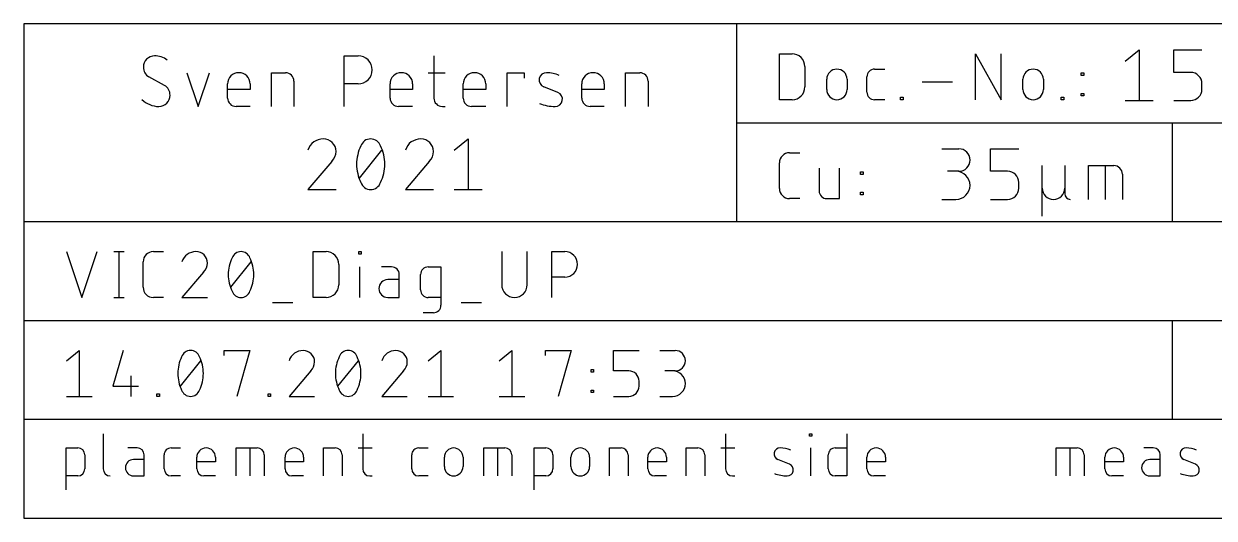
# Model space of a CAD drawing. Extents: x -7.6 to 60.9, y -11.6 to 79.4.
# Drawn here: x 0 to 38.18, y 63.5 to 79.38 of the extents above; entities that cross this region are included whole.
import ezdxf

# ---------------------------------------------------------------- set-up
doc = ezdxf.new("R2010")
doc.units = 0
for name, color, linetype in [('21', 253, 'CONTINUOUS'), ('47', 253, 'CONTINUOUS'), ('48', 6, 'CONTINUOUS')]:
    doc.layers.add(name, color=color, linetype=linetype)

msp = doc.modelspace()

# ---------------------------------------------------------------- linework, layer by layer
at = {"layer": '21'}
for p, q in [((2.5485, 66.2051), (2.5485, 65.0833)), ((10.8694, 66.2051), (10.8694, 65.0833)), ((22.5046, 66.2051), (22.5046, 65.0833)), ((25.2019, 66.1303), (25.2019, 66.2051)), ((25.2019, 66.2051), (25.2767, 66.2051)), ((25.2767, 66.1303), (25.2019, 66.1303)), ((25.2767, 66.2051), (25.2767, 66.1303)), ((26.3968, 66.2051), (26.3968, 64.8589)), ((1.3589, 64.4102), (1.3589, 65.7564)), ((1.3589, 65.7564), (1.7328, 65.7564)), ((3.632, 65.7564), (3.3329, 65.7564)), ((4.725, 65.7564), (5.0241, 65.7564)), ((6.813, 64.8589), (6.813, 65.7564)), ((6.813, 65.7564), (7.4861, 65.7564)), ((7.2617, 64.8589), (7.2617, 65.7564)), ((9.609, 64.8589), (9.609, 65.7564)), ((9.609, 65.7564), (9.983, 65.7564)), ((10.7198, 65.7564), (11.1685, 65.7564)), ((12.6643, 65.7564), (12.9635, 65.7564)), ((14.7524, 64.8589), (14.7524, 65.7564)), ((14.7524, 65.7564), (15.4255, 65.7564)), ((15.2011, 64.8589), (15.2011, 65.7564)), ((16.3706, 64.4102), (16.3706, 65.7564)), ((16.3706, 65.7564), (16.7446, 65.7564)), ((18.7804, 64.8589), (18.7804, 65.7564)), ((18.7804, 65.7564), (19.1543, 65.7564)), ((21.2443, 64.8589), (21.2443, 65.7564)), ((21.2443, 65.7564), (21.6182, 65.7564)), ((22.355, 65.7564), (22.8038, 65.7564)), ((25.2393, 64.8589), (25.2393, 65.7564)), ((26.0229, 65.7564), (26.3968, 65.7564)), ((1.9572, 65.532), (1.9572, 65.0833)), ((3.8564, 65.3824), (3.5199, 65.3824)), ((3.8564, 64.8589), (3.8564, 65.532)), ((4.5006, 65.0833), (4.5006, 65.532)), ((5.5481, 65.0833), (5.5481, 65.4572)), ((6.1464, 65.3076), (5.5481, 65.3076)), ((6.1464, 65.4572), (6.1464, 65.3076)), ((7.7105, 65.532), (7.7105, 64.8589)), ((8.3771, 65.0833), (8.3771, 65.4572)), ((8.9754, 65.3076), (8.3771, 65.3076)), ((8.9754, 65.4572), (8.9754, 65.3076)), ((10.2074, 65.532), (10.2074, 64.8589)), ((12.44, 65.0833), (12.44, 65.532)), ((13.4875, 65.1581), (13.4875, 65.4572)), ((14.0858, 65.4572), (14.0858, 65.1581)), ((15.6498, 65.532), (15.6498, 64.8589)), ((16.969, 65.532), (16.969, 65.0833)), ((17.5484, 65.1581), (17.5484, 65.4572)), ((18.1467, 65.4572), (18.1467, 65.1581)), ((19.3787, 65.532), (19.3787, 64.8589)), ((20.0123, 65.0833), (20.0123, 65.4572)), ((20.6106, 65.3076), (20.0123, 65.3076)), ((20.6106, 65.4572), (20.6106, 65.3076)), ((21.8426, 65.532), (21.8426, 64.8589)), ((24.5594, 65.2328), (24.1854, 65.3824)), ((25.7985, 65.0833), (25.7985, 65.532)), ((27.0391, 65.0833), (27.0391, 65.4572)), ((27.6374, 65.3076), (27.0391, 65.3076)), ((27.6374, 65.4572), (27.6374, 65.3076)), ((1.7328, 64.8589), (1.3589, 64.8589)), ((3.5199, 64.8589), (3.8564, 64.8589)), ((5.0241, 64.8589), (4.725, 64.8589)), ((6.1464, 64.8589), (5.7725, 64.8589)), ((8.9754, 64.8589), (8.6014, 64.8589)), ((11.0937, 64.8589), (11.1685, 64.8589)), ((12.9635, 64.8589), (12.6643, 64.8589)), ((16.7446, 64.8589), (16.3706, 64.8589)), ((20.6106, 64.8589), (20.2367, 64.8589)), ((22.729, 64.8589), (22.8038, 64.8589)), ((26.3968, 64.8589), (26.0229, 64.8589)), ((27.6374, 64.8589), (27.2635, 64.8589))]:
    msp.add_line(p, q, dxfattribs=at)
for centre, radius, start, end in [((1.7328, 65.532), 0.2244, 0, 90), ((3.632, 65.532), 0.2244, 0, 90), ((4.725, 65.532), 0.2244, 89.9992, 180), ((5.8473, 65.4572), 0.2992, 0, 180), ((7.4861, 65.532), 0.2244, 0, 90), ((8.6762, 65.4572), 0.2992, 0, 180), ((9.983, 65.532), 0.2244, 0, 90), ((12.6643, 65.532), 0.2244, 89.9992, 180), ((13.7866, 65.4572), 0.2992, 0, 180), ((15.4255, 65.532), 0.2244, 0, 90), ((16.7446, 65.532), 0.2244, 0, 90), ((17.8475, 65.4572), 0.2992, 0, 180), ((19.1543, 65.532), 0.2244, 0, 90), ((20.3115, 65.4572), 0.2992, 0, 180), ((21.6182, 65.532), 0.2244, 0, 90), ((24.2574, 65.5625), 0.1939, 89.181, 248.1986), ((24.2481, 64.9071), 0.8493, 65.7609, 89.181), ((26.0229, 65.532), 0.2244, 89.9992, 180), ((27.3382, 65.4572), 0.2992, 0, 180), ((3.5199, 65.1207), 0.2618, 90, 270), ((1.7328, 65.0833), 0.2244, 270.0008, 0), ((2.7729, 65.0833), 0.2244, 180, 270), ((4.725, 65.0833), 0.2244, 180, 270), ((5.7725, 65.0833), 0.2244, 180, 270), ((8.6014, 65.0833), 0.2244, 180, 270), ((11.0937, 65.0833), 0.2244, 180, 270), ((12.6643, 65.0833), 0.2244, 180, 270), ((13.7866, 65.1581), 0.2992, 180, 0), ((16.7446, 65.0833), 0.2244, 270.0008, 0), ((17.8475, 65.1581), 0.2992, 180, 0), ((20.2367, 65.0833), 0.2244, 180, 270), ((22.729, 65.0833), 0.2244, 180, 270), ((24.5027, 66.1272), 1.2684, 250.2096, 269.181), ((24.4874, 65.0528), 0.1939, 269.181, 68.1986), ((26.0229, 65.0833), 0.2244, 180, 270), ((27.2635, 65.0833), 0.2244, 180, 270)]:
    msp.add_arc(centre, radius, start, end, dxfattribs=at)
at = {"layer": '47'}
for p, q in [((33.1089, 64.8589), (33.1089, 65.7564)), ((33.1089, 65.7564), (33.782, 65.7564)), ((33.5576, 64.8589), (33.5576, 65.7564)), ((36.2246, 65.7564), (35.9255, 65.7564)), ((34.0064, 65.532), (34.0064, 64.8589)), ((34.673, 65.0833), (34.673, 65.4572)), ((35.2713, 65.3076), (34.673, 65.3076)), ((35.2713, 65.4572), (35.2713, 65.3076)), ((36.449, 65.3824), (36.1125, 65.3824)), ((36.449, 64.8589), (36.449, 65.532)), ((37.5774, 65.2328), (37.2034, 65.3824)), ((35.2713, 64.8589), (34.8973, 64.8589)), ((36.1125, 64.8589), (36.449, 64.8589))]:
    msp.add_line(p, q, dxfattribs=at)
for centre, radius, start, end in [((33.782, 65.532), 0.2244, 0, 90), ((34.9721, 65.4572), 0.2992, 0, 180), ((36.2246, 65.532), 0.2244, 0, 90), ((37.2755, 65.5625), 0.1939, 89.181, 248.1986), ((37.2661, 64.9071), 0.8493, 65.7609, 89.181), ((36.1125, 65.1207), 0.2618, 90, 270), ((34.8973, 65.0833), 0.2244, 180, 270), ((37.5207, 66.1272), 1.2684, 250.2096, 269.181), ((37.5054, 65.0528), 0.1939, 269.181, 68.1986)]:
    msp.add_arc(centre, radius, start, end, dxfattribs=at)
at = {"layer": '48'}
for p, q in [((22.86, 79.375), (0, 79.375)), ((0, 79.375), (0, 73.025)), ((54.61, 79.375), (22.86, 79.375)), ((22.86, 79.375), (22.86, 76.2)), ((10.2705, 76.7207), (10.2705, 78.3463)), ((10.2705, 78.3463), (10.722, 78.3463)), ((13.1521, 78.3463), (13.1521, 76.9916)), ((24.2316, 76.9366), (24.2316, 78.4098)), ((24.2316, 78.4098), (24.6408, 78.4098)), ((30.5248, 76.9366), (30.5248, 78.4098)), ((30.5248, 78.4098), (31.3432, 76.9366)), ((31.3432, 76.9366), (31.3432, 78.4098)), ((35.3187, 78.1756), (35.7703, 78.5368)), ((35.7703, 78.5368), (35.7703, 76.9112)), ((36.8818, 77.8143), (36.8818, 78.5368)), ((36.8818, 78.5368), (37.7849, 78.5368)), ((25.05, 78.0006), (25.05, 77.3458)), ((27.2865, 77.9187), (27.6139, 77.9187)), ((4.5109, 77.398), (4.0142, 77.669)), ((5.2335, 77.8044), (5.5947, 76.7207)), ((5.5947, 76.7207), (5.956, 77.8044)), ((7.9429, 76.7207), (7.9429, 77.8044)), ((7.9429, 77.8044), (8.3944, 77.8044)), ((8.6654, 77.5335), (8.6654, 76.7207)), ((12.9715, 77.8044), (13.5133, 77.8044)), ((15.5065, 76.7207), (15.5065, 77.8044)), ((15.5065, 77.8044), (16.0483, 77.8044)), ((16.0483, 77.8044), (16.0483, 77.6238)), ((19.3016, 76.7207), (19.3016, 77.8044)), ((19.3016, 77.8044), (19.7531, 77.8044)), ((20.0241, 77.5335), (20.0241, 76.7207)), ((25.7505, 77.264), (25.7505, 77.5914)), ((26.4052, 77.5914), (26.4052, 77.264)), ((27.041, 77.1821), (27.041, 77.6732)), ((28.8077, 77.5095), (29.7898, 77.5095)), ((32.0436, 77.264), (32.0436, 77.5914)), ((32.6984, 77.5914), (32.6984, 77.264)), ((33.9158, 77.7141), (33.9158, 77.796)), ((33.9158, 77.796), (33.9976, 77.796)), ((33.9976, 77.7141), (33.9158, 77.7141)), ((33.9976, 77.796), (33.9976, 77.7141)), ((37.4237, 77.8143), (36.8818, 77.8143)), ((6.5361, 76.9916), (6.5361, 77.4432)), ((7.2586, 77.2626), (6.5361, 77.2626)), ((7.2586, 77.4432), (7.2586, 77.2626)), ((10.722, 77.4432), (10.2705, 77.4432)), ((11.7465, 76.9916), (11.7465, 77.4432)), ((12.469, 77.2626), (11.7465, 77.2626)), ((12.469, 77.4432), (12.469, 77.2626)), ((14.0912, 76.9916), (14.0912, 77.4432)), ((14.8136, 77.2626), (14.0912, 77.2626)), ((14.8136, 77.4432), (14.8136, 77.2626)), ((17.1271, 77.1723), (16.6755, 77.3529)), ((17.8948, 76.9916), (17.8948, 77.4432)), ((18.6172, 77.2626), (17.8948, 77.2626)), ((18.6172, 77.4432), (18.6172, 77.2626)), ((33.9158, 77.0594), (33.9158, 77.1412)), ((33.9158, 77.1412), (33.9976, 77.1412)), ((33.9976, 77.1412), (33.9976, 77.0594)), ((37.7849, 77.2724), (37.7849, 77.4531)), ((24.6408, 76.9366), (24.2316, 76.9366)), ((27.6139, 76.9366), (27.2865, 76.9366)), ((28.1181, 76.9366), (28.1181, 77.0184)), ((28.1181, 77.0184), (28.2, 77.0184)), ((28.2, 76.9366), (28.1181, 76.9366)), ((28.2, 77.0184), (28.2, 76.9366)), ((33.2716, 76.9366), (33.2716, 77.0184)), ((33.2716, 77.0184), (33.3534, 77.0184)), ((33.3534, 76.9366), (33.2716, 76.9366)), ((33.3534, 77.0184), (33.3534, 76.9366)), ((33.9976, 77.0594), (33.9158, 77.0594)), ((35.3187, 76.9112), (36.2218, 76.9112)), ((36.8818, 76.9112), (37.4237, 76.9112)), ((7.2586, 76.7207), (6.807, 76.7207)), ((12.469, 76.7207), (12.0174, 76.7207)), ((13.423, 76.7207), (13.5133, 76.7207)), ((14.8136, 76.7207), (14.3621, 76.7207)), ((18.6172, 76.7207), (18.1657, 76.7207)), ((22.86, 76.2), (22.86, 73.025)), ((22.86, 76.2), (36.83, 76.2)), ((36.83, 76.2), (54.61, 76.2)), ((36.83, 76.2), (36.83, 73.025)), ((13.7994, 75.3181), (14.2509, 75.6793)), ((14.2509, 75.6793), (14.2509, 74.0537)), ((10.7634, 74.4149), (11.4859, 75.3181)), ((24.559, 75.2348), (24.8864, 75.2348)), ((29.445, 75.3618), (29.9868, 75.3618)), ((31.0081, 74.6393), (31.0081, 75.3618)), ((31.0081, 75.3618), (31.9112, 75.3618)), ((9.8777, 74.9568), (9.11, 74.0537)), ((13.0039, 74.9568), (12.2363, 74.0537)), ((24.2316, 74.089), (24.2316, 74.9074)), ((25.5077, 74.7437), (25.5077, 74.0071)), ((26.1624, 73.7616), (26.1624, 74.7437)), ((26.8347, 74.5391), (26.8347, 74.621)), ((26.8347, 74.621), (26.9166, 74.621)), ((26.9166, 74.5391), (26.8347, 74.5391)), ((26.9166, 74.621), (26.9166, 74.5391)), ((29.9868, 74.6393), (29.6256, 74.6393)), ((31.5499, 74.6393), (31.0081, 74.6393)), ((32.6606, 73.1943), (32.6606, 74.8199)), ((33.3831, 74.8199), (33.3831, 74.0974)), ((34.1482, 73.7362), (34.1482, 74.8199)), ((34.1482, 74.8199), (34.961, 74.8199)), ((34.6901, 73.7362), (34.6901, 74.8199)), ((35.2319, 74.549), (35.2319, 73.7362)), ((31.9112, 74.0974), (31.9112, 74.2781)), ((33.3831, 74.0974), (33.3831, 73.9168)), ((9.11, 74.0537), (10.0131, 74.0537)), ((12.2363, 74.0537), (13.1394, 74.0537)), ((13.7994, 74.0537), (14.7025, 74.0537)), ((24.8864, 73.7616), (24.559, 73.7616)), ((25.7532, 73.7616), (26.1624, 73.7616)), ((26.8347, 73.8844), (26.8347, 73.9662)), ((26.8347, 73.9662), (26.9166, 73.9662)), ((26.9166, 73.8844), (26.8347, 73.8844)), ((26.9166, 73.9662), (26.9166, 73.8844)), ((29.445, 73.7362), (29.8965, 73.7362)), ((31.0081, 73.7362), (31.5499, 73.7362)), ((0, 73.025), (0, 69.85)), ((0, 73.025), (22.86, 73.025)), ((22.86, 73.025), (36.83, 73.025)), ((36.83, 73.025), (54.61, 73.025)), ((1.3716, 72.0598), (1.8627, 70.5866)), ((1.8627, 70.5866), (2.3537, 72.0598)), ((2.8882, 72.0598), (3.2156, 72.0598)), ((3.0519, 72.0598), (3.0519, 70.5866)), ((4.1544, 72.0598), (4.4818, 72.0598)), ((9.2828, 70.5866), (9.2828, 72.0598)), ((9.2828, 72.0598), (9.692, 72.0598)), ((10.7412, 71.978), (10.7412, 72.0598)), ((10.7412, 72.0598), (10.823, 72.0598)), ((10.823, 71.978), (10.7412, 71.978)), ((10.823, 72.0598), (10.823, 71.978)), ((15.3282, 72.0598), (15.3282, 70.9958)), ((16.1466, 70.9958), (16.1466, 72.0598)), ((16.9399, 70.5866), (16.9399, 72.0598)), ((16.9399, 72.0598), (17.3492, 72.0598)), ((3.827, 70.914), (3.827, 71.7324)), ((5.7665, 71.405), (5.0708, 70.5866)), ((6.6392, 70.914), (7.294, 71.7324)), ((10.1012, 71.6506), (10.1012, 70.9958)), ((10.7821, 70.5866), (10.7821, 71.5687)), ((11.7964, 71.5687), (11.469, 71.5687)), ((12.9706, 71.5687), (13.3799, 71.5687)), ((13.3799, 71.5687), (13.3799, 70.3411)), ((12.0419, 71.1595), (11.6736, 71.1595)), ((12.0419, 70.5866), (12.0419, 71.3232)), ((12.7251, 70.8321), (12.7251, 71.3232)), ((17.3492, 71.2414), (16.9399, 71.2414)), ((2.8882, 70.5866), (3.2156, 70.5866)), ((4.4818, 70.5866), (4.1544, 70.5866)), ((5.0708, 70.5866), (5.8892, 70.5866)), ((7.9771, 70.4229), (8.6319, 70.4229)), ((9.692, 70.5866), (9.2828, 70.5866)), ((11.6736, 70.5866), (12.0419, 70.5866)), ((13.3799, 70.5866), (12.9706, 70.5866)), ((14.0225, 70.4229), (14.6773, 70.4229)), ((13.1343, 70.0955), (12.8069, 70.0955)), ((0, 69.85), (0, 66.675)), ((0, 69.85), (36.83, 69.85)), ((36.83, 69.85), (54.61, 69.85)), ((36.83, 69.85), (36.83, 66.675)), ((1.3716, 68.5574), (1.7808, 68.8848)), ((1.7808, 68.8848), (1.7808, 67.4116)), ((3.1856, 68.8848), (2.8582, 67.739)), ((6.426, 68.7211), (6.426, 68.8848)), ((6.426, 68.8848), (7.2444, 68.8848)), ((7.2444, 68.8848), (6.8352, 67.4116)), ((12.9669, 68.5574), (13.3761, 68.8848)), ((13.3761, 68.8848), (13.3761, 67.4116)), ((15.2463, 68.5574), (15.6555, 68.8848)), ((15.6555, 68.8848), (15.6555, 67.4116)), ((16.7329, 68.7211), (16.7329, 68.8848)), ((16.7329, 68.8848), (17.5513, 68.8848)), ((17.5513, 68.8848), (17.1421, 67.4116)), ((18.9132, 68.23), (18.9132, 68.8848)), ((18.9132, 68.8848), (19.7316, 68.8848)), ((20.3997, 68.8848), (20.8908, 68.8848)), ((5.0212, 67.739), (5.676, 68.5574)), ((10.0756, 67.739), (10.7303, 68.5574)), ((3.4311, 68.0664), (3.4311, 67.4116)), ((9.2028, 68.23), (8.5072, 67.4116)), ((12.176, 68.23), (11.4803, 67.4116)), ((18.1913, 68.1891), (18.1913, 68.271)), ((18.1913, 68.271), (18.2732, 68.271)), ((18.2732, 68.1891), (18.1913, 68.1891)), ((18.2732, 68.271), (18.2732, 68.1891)), ((19.4042, 68.23), (18.9132, 68.23)), ((20.8908, 68.23), (20.5634, 68.23)), ((2.8582, 67.739), (3.6766, 67.739)), ((18.1913, 67.5344), (18.1913, 67.6162)), ((18.1913, 67.6162), (18.2732, 67.6162)), ((18.2732, 67.6162), (18.2732, 67.5344)), ((19.7316, 67.739), (19.7316, 67.9027)), ((1.3716, 67.4116), (2.19, 67.4116)), ((4.2671, 67.4116), (4.2671, 67.4934)), ((4.2671, 67.4934), (4.3489, 67.4934)), ((4.3489, 67.4116), (4.2671, 67.4116)), ((4.3489, 67.4934), (4.3489, 67.4116)), ((7.8349, 67.4116), (7.8349, 67.4934)), ((7.8349, 67.4934), (7.9167, 67.4934)), ((7.9167, 67.4116), (7.8349, 67.4116)), ((7.9167, 67.4934), (7.9167, 67.4116)), ((8.5072, 67.4116), (9.3256, 67.4116)), ((11.4803, 67.4116), (12.2987, 67.4116)), ((12.9669, 67.4116), (13.7853, 67.4116)), ((15.2463, 67.4116), (16.0647, 67.4116)), ((18.2732, 67.5344), (18.1913, 67.5344)), ((18.9132, 67.4116), (19.4042, 67.4116)), ((20.3997, 67.4116), (20.809, 67.4116)), ((0, 66.675), (0, 63.5)), ((0, 66.675), (36.83, 66.675)), ((36.83, 66.675), (54.61, 66.675)), ((0, 63.5), (54.61, 63.5))]:
    msp.add_line(p, q, dxfattribs=at)
for centre, radius, start, end in [((4.1949, 77.9851), 0.3612, 89.9995, 180), ((4.1948, 77.669), 0.6773, 53.1301, 89.9995), ((10.722, 77.8947), 0.4516, 270, 90), ((24.6408, 78.0006), 0.4092, 359.9996, 90), ((4.2005, 77.9851), 0.3669, 179.9998, 239.49), ((26.0778, 77.5914), 0.3274, 0, 180), ((27.2865, 77.6732), 0.2455, 90, 180), ((32.371, 77.5914), 0.3274, 0, 180), ((6.8973, 77.4432), 0.3612, 0, 180), ((8.3944, 77.5335), 0.2709, 0.0007, 90), ((12.1077, 77.4432), 0.3612, 0, 180), ((14.4524, 77.4432), 0.3612, 0, 180), ((16.7625, 77.5703), 0.2342, 89.1818, 248.1988), ((16.7512, 76.779), 1.0256, 65.7611, 89.1818), ((18.256, 77.4432), 0.3612, 0, 180), ((19.7531, 77.5335), 0.2709, 0.0007, 90), ((37.4237, 77.4531), 0.3612, 0, 90), ((4.3247, 77.0819), 0.3669, 0, 59.4898), ((17.0401, 76.9548), 0.2342, 269.1818, 68.1988), ((24.6408, 77.3458), 0.4092, 270.0004, 360), ((26.0778, 77.264), 0.3274, 180, 0), ((27.2865, 77.1821), 0.2455, 180, 270), ((32.371, 77.264), 0.3274, 180, 0), ((37.4237, 77.2724), 0.3612, 270, 0), ((4.3303, 77.4838), 0.7631, 224.7608, 269.9999), ((4.3303, 77.0819), 0.3612, 270, 0), ((6.807, 76.9916), 0.2709, 180, 270), ((12.0174, 76.9916), 0.2709, 180, 270), ((13.423, 76.9916), 0.2709, 180, 270), ((14.3621, 76.9916), 0.2709, 180, 270), ((17.0586, 78.2521), 1.5316, 250.2089, 269.1818), ((18.1657, 76.9916), 0.2709, 180, 270), ((9.6067, 75.1572), 0.5221, 90.0001, 162.0549), ((9.6067, 75.2729), 0.4064, 0, 90), ((11.1247, 75.3452), 0.3342, 90.0001, 161.0756), ((11.1247, 75.3451), 0.3342, 18.9248, 90), ((12.733, 75.1572), 0.5221, 90.0001, 162.0549), ((12.733, 75.2729), 0.4064, 0, 90), ((9.5766, 75.2729), 0.4365, 313.6036, 359.9997), ((12.0128, 74.8665), 1.3396, 154.0109, 180.0001), ((10.2366, 74.8665), 1.3396, 360, 25.9891), ((12.7028, 75.2729), 0.4365, 313.6036, 359.9997), ((24.559, 74.9074), 0.3274, 90.0005, 180), ((29.9868, 75.0006), 0.3612, 270, 90), ((12.0128, 74.8665), 1.3396, 180, 205.9889), ((10.2366, 74.8665), 1.3396, 334.0111, 360), ((29.8965, 74.1878), 0.4516, 270, 90), ((31.5499, 74.2781), 0.3612, 0, 90), ((34.961, 74.549), 0.2709, 0, 90), ((11.1247, 74.3879), 0.3342, 198.925, 270), ((11.1247, 74.3879), 0.3342, 269.9999, 341.0745), ((24.559, 74.089), 0.3274, 180, 270), ((31.5499, 74.0974), 0.3612, 270, 0), ((33.0219, 74.0974), 0.3612, 180, 0), ((25.7532, 74.0071), 0.2455, 180, 270), ((33.5637, 73.9168), 0.1806, 180, 270), ((4.1544, 71.7324), 0.3274, 90.0005, 180), ((5.5209, 71.5866), 0.4732, 90, 162.0549), ((5.5209, 71.6915), 0.3683, 0, 90), ((7.7714, 71.3232), 1.214, 154.0109, 180), ((6.9666, 71.757), 0.3028, 90, 161.0756), ((6.9666, 71.757), 0.3028, 18.9237, 90.0001), ((6.1618, 71.3232), 1.214, 360, 25.9897), ((9.692, 71.6506), 0.4092, 359.9996, 90), ((17.3492, 71.6506), 0.4092, 270, 90), ((5.4936, 71.6915), 0.3956, 313.6022, 0), ((11.7964, 71.3232), 0.2455, 0, 90), ((12.9706, 71.3232), 0.2455, 90, 180), ((7.7714, 71.3232), 1.214, 180, 205.9889), ((6.1618, 71.3232), 1.214, 334.0105, 359.9999), ((11.6736, 70.8731), 0.2865, 90, 270), ((4.1544, 70.914), 0.3274, 180, 270), ((6.9666, 70.8894), 0.3028, 198.9251, 270.0001), ((6.9666, 70.8894), 0.3028, 270, 341.0759), ((9.692, 70.9958), 0.4092, 270.0004, 360), ((12.9706, 70.8321), 0.2455, 180, 270), ((15.7374, 70.9958), 0.4092, 180, 0), ((13.1343, 70.3411), 0.2455, 270.0015, 0), ((5.3486, 68.582), 0.3028, 90, 161.0756), ((5.3486, 68.582), 0.3028, 18.9237, 90.0001), ((8.9573, 68.4116), 0.4732, 90, 162.0549), ((8.9573, 68.5165), 0.3683, 0, 90), ((10.4029, 68.582), 0.3028, 90, 161.0756), ((10.4029, 68.582), 0.3028, 18.9237, 90.0001), ((11.9304, 68.4116), 0.4732, 90, 162.0549), ((11.9304, 68.5165), 0.3683, 0, 90), ((20.8908, 68.5574), 0.3274, 270, 90), ((6.1534, 68.1482), 1.214, 154.0109, 180), ((4.5438, 68.1482), 1.214, 360, 25.9897), ((8.93, 68.5165), 0.3956, 313.6022, 0), ((11.2078, 68.1482), 1.214, 154.0109, 180), ((9.5982, 68.1482), 1.214, 360, 25.9897), ((11.9032, 68.5165), 0.3956, 313.6022, 0), ((6.1534, 68.1482), 1.214, 180, 205.9889), ((4.5438, 68.1482), 1.214, 334.0105, 359.9999), ((11.2078, 68.1482), 1.214, 180, 205.9889), ((9.5981, 68.1482), 1.214, 334.0105, 359.9999), ((19.4042, 67.9027), 0.3274, 0, 90), ((20.809, 67.8208), 0.4092, 270, 90), ((5.3486, 67.7144), 0.3028, 198.9251, 270.0001), ((5.3486, 67.7144), 0.3028, 270, 341.0759), ((10.4029, 67.7144), 0.3028, 198.9251, 270.0001), ((10.4029, 67.7144), 0.3028, 270, 341.0759), ((19.4042, 67.739), 0.3274, 270, 359.9995)]:
    msp.add_arc(centre, radius, start, end, dxfattribs=at)

doc.saveas('drawing.dxf')
